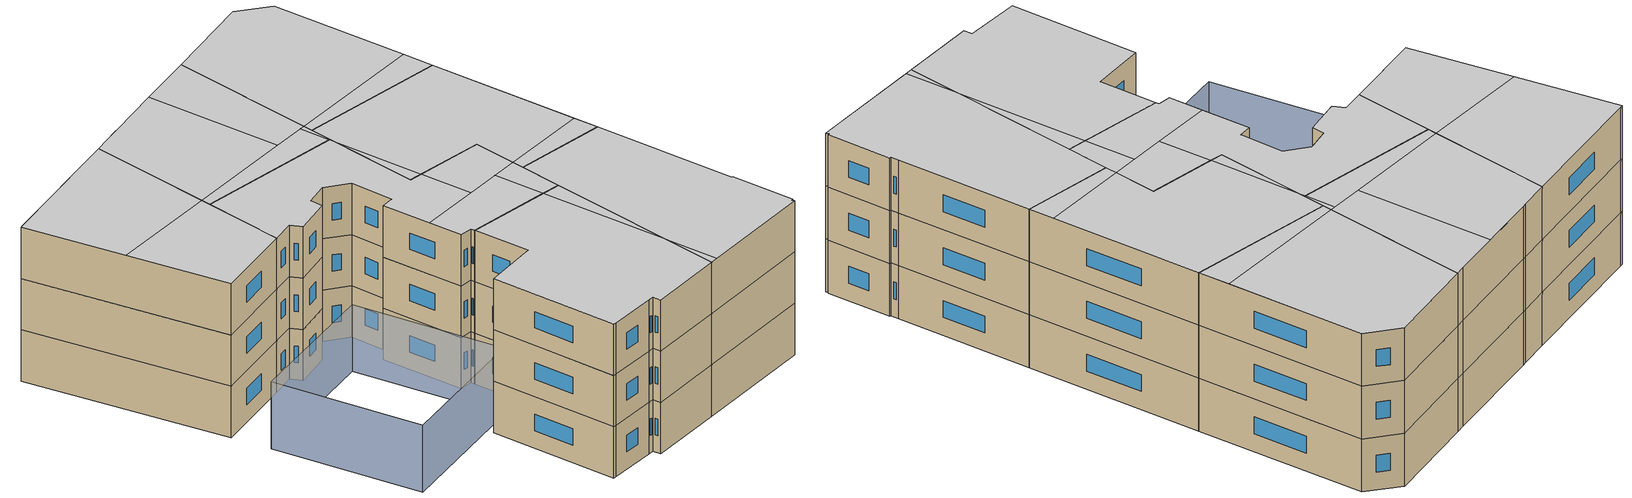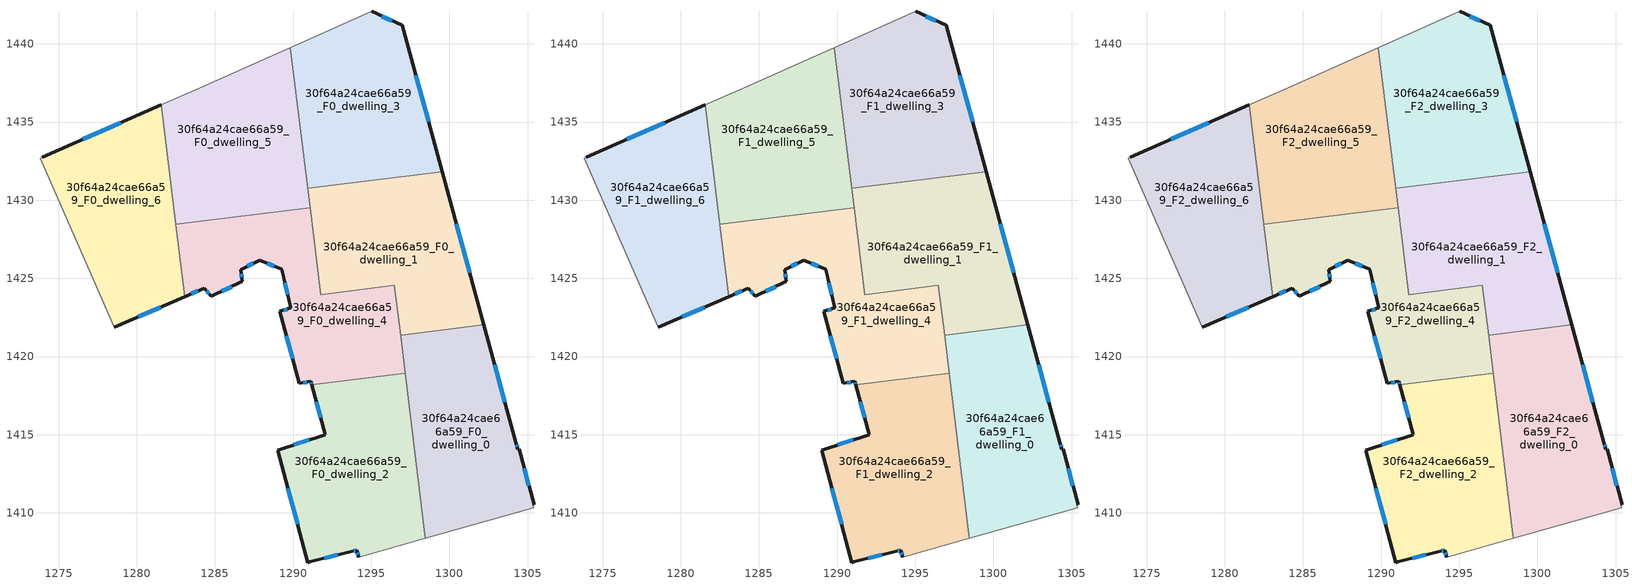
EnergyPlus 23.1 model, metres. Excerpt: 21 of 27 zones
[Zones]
30f64a24cae66a59_F0_dwelling_0
 floor ground (EU_floor_Construction): 1302.2,1422.03 1304.24,1414.53 1304.36,1414.07 1304.46,1414.08 1305.41,1410.51 1305.31,1410.47 1305.4,1410.33 1298.46,1408.36 1296.87,1421.37 z0
 wall outside (EU_wall_Construction): 1305.41,1410.51 1304.46,1414.08 1304.36,1414.07 1304.24,1414.53 1302.2,1422.03 z0:3
 wall adiabatic (EU_wall_Construction): 1298.46,1408.36 1305.4,1410.33 1305.31,1410.47 1305.41,1410.51 z0:3
 wall to 30f64a24cae66a59_F0_dwelling_1 (EU_wall_Construction): 1302.2,1422.03 1296.87,1421.37 z0:3
 wall to 30f64a24cae66a59_F0_dwelling_2 (EU_wall_Construction): 1297.17,1418.92 1298.46,1408.36 z0:3
 wall to 30f64a24cae66a59_F0_dwelling_4 (EU_wall_Construction): 1296.87,1421.37 1297.17,1418.92 z0:3
 window (EU_Window_Construction): 1305.08,1411.72 1304.78,1412.86 / 1303.55,1417.08 1302.9,1419.47 / 1304.32,1414.22 1304.29,1414.37 z1.02:1.98
30f64a24cae66a59_F0_dwelling_1
 floor ground (EU_floor_Construction): 1299.53,1431.81 1302.2,1422.03 1296.87,1421.37 1296.48,1424.54 1291.76,1423.97 1290.93,1430.76 z0
 wall outside (EU_wall_Construction): 1302.2,1422.03 1299.53,1431.81 z0:3
 wall to 30f64a24cae66a59_F0_dwelling_4 (EU_wall_Construction): 1291.08,1429.51 1291.76,1423.97 1296.48,1424.54 1296.87,1421.37 z0:3
 wall to 30f64a24cae66a59_F0_dwelling_3 (EU_wall_Construction): 1299.53,1431.81 1290.93,1430.76 z0:3
 wall to 30f64a24cae66a59_F0_dwelling_5 (EU_wall_Construction): 1290.93,1430.76 1291.08,1429.51 z0:3
 window (EU_Window_Construction): 1301.29,1425.36 1300.44,1428.48 z1.02:1.98
30f64a24cae66a59_F0_dwelling_2
 floor ground (EU_floor_Construction): 1297.17,1418.92 1298.46,1408.36 1294.2,1407.16 1294.07,1407.62 1293.77,1407.54 1291.06,1406.86 1290.93,1406.83 1289.02,1414 1292.05,1415.01 1291.19,1418.19 z0
 wall outside (EU_wall_Construction): 1291.19,1418.19 1292.05,1415.01 1289.02,1414 1290.93,1406.83 1291.06,1406.86 1293.77,1407.54 1294.07,1407.62 1294.2,1407.16 z0:3
 wall to 30f64a24cae66a59_F0_dwelling_4 (EU_wall_Construction): 1297.17,1418.92 1291.19,1418.19 z0:3
 wall adiabatic (EU_wall_Construction): 1294.2,1407.16 1298.46,1408.36 z0:3
 window (EU_Window_Construction): 1294.11,1407.46 1294.16,1407.31 / 1293.87,1407.57 1293.97,1407.59 / 1291.98,1407.09 1292.85,1407.31 / 1289.67,1411.56 1290.28,1409.27 / 1291.02,1414.67 1290.05,1414.35 / 1291.48,1417.11 1291.76,1416.09 z1.02:1.98
30f64a24cae66a59_F0_dwelling_3
 floor ground (EU_floor_Construction): 1296.97,1441.19 1299.53,1431.81 1290.93,1430.76 1289.83,1439.75 1295.02,1442.07 z0
 wall outside (EU_wall_Construction): 1299.53,1431.81 1296.97,1441.19 1295.02,1442.07 z0:3
 wall adiabatic (EU_wall_Construction): 1295.02,1442.07 1289.83,1439.75 z0:3
 wall to 30f64a24cae66a59_F0_dwelling_5 (EU_wall_Construction): 1289.83,1439.75 1290.93,1430.76 z0:3
 window (EU_Window_Construction): 1296.31,1441.49 1295.68,1441.77 / 1298.66,1435 1297.84,1438 z1.02:1.98
30f64a24cae66a59_F0_dwelling_4
 floor ground (EU_floor_Construction): 1296.48,1424.54 1297.17,1418.92 1291.19,1418.19 1291.12,1418.41 1290.4,1418.28 1289.15,1422.9 1289.85,1423.11 1289.27,1425.57 1287.86,1426.17 1286.65,1425.55 1286.75,1424.8 1284.76,1423.84 1284.31,1424.38 1283.06,1423.84 1282.49,1428.46 1291.08,1429.51 1291.76,1423.97 z0
 wall outside (EU_wall_Construction): 1283.06,1423.84 1284.31,1424.38 1284.76,1423.84 1286.75,1424.8 1286.65,1425.55 1287.86,1426.17 1289.27,1425.57 1289.85,1423.11 1289.15,1422.9 1290.4,1418.28 1291.12,1418.41 1291.19,1418.19 z0:3
 wall to 30f64a24cae66a59_F0_dwelling_5 (EU_wall_Construction): 1291.08,1429.51 1282.49,1428.46 z0:3
 wall to 30f64a24cae66a59_F0_dwelling_6 (EU_wall_Construction): 1282.49,1428.46 1283.06,1423.84 z0:3
 window (EU_Window_Construction): 1284.46,1424.2 1284.61,1424.03 / 1283.48,1424.02 1283.89,1424.2 / 1291.15,1418.34 1291.17,1418.26 / 1290.64,1418.32 1290.88,1418.37 / 1289.57,1421.33 1289.97,1419.85 / 1289.61,1423.04 1289.39,1422.97 / 1289.47,1424.73 1289.65,1423.95 / 1288.34,1425.96 1288.79,1425.77 / 1287.06,1425.76 1287.45,1425.96 / 1286.72,1425.06 1286.69,1425.3 / 1285.44,1424.17 1286.08,1424.48 z1.02:1.98
30f64a24cae66a59_F0_dwelling_5
 floor ground (EU_floor_Construction): 1289.83,1439.75 1291.08,1429.51 1282.49,1428.46 1281.56,1436.1 1283.25,1436.85 1283.4,1436.92 1289.32,1439.53 z0
 wall adiabatic (EU_wall_Construction): 1289.83,1439.75 1289.32,1439.53 1283.4,1436.92 1283.25,1436.85 1281.56,1436.1 z0:3
 wall to 30f64a24cae66a59_F0_dwelling_6 (EU_wall_Construction): 1281.56,1436.1 1282.49,1428.46 z0:3
30f64a24cae66a59_F0_dwelling_6
 floor ground (EU_floor_Construction): 1281.56,1436.1 1283.06,1423.84 1278.55,1421.87 1273.81,1432.68 1273.94,1432.74 z0
 wall outside (EU_wall_Construction): 1281.56,1436.1 1273.94,1432.74 / 1278.55,1421.87 1283.06,1423.84 z0:3
 wall adiabatic (EU_wall_Construction): 1273.94,1432.74 1273.81,1432.68 1278.55,1421.87 z0:3
 window (EU_Window_Construction): 1278.97,1434.96 1276.53,1433.89 / 1280.08,1422.54 1281.52,1423.17 z1.02:1.98
30f64a24cae66a59_F1_dwelling_0
 floor to 30f64a24cae66a59_F0_dwelling_0 (EU_floor_Construction): 1302.2,1422.03 1304.24,1414.53 1304.36,1414.07 1304.46,1414.08 1305.41,1410.51 1305.31,1410.47 1305.4,1410.33 1298.46,1408.36 1296.87,1421.37 z3
 wall outside (EU_wall_Construction): 1305.41,1410.51 1304.46,1414.08 1304.36,1414.07 1304.24,1414.53 1302.2,1422.03 z3:6
 wall adiabatic (EU_wall_Construction): 1298.46,1408.36 1305.4,1410.33 1305.31,1410.47 1305.41,1410.51 z3:6
 wall to 30f64a24cae66a59_F1_dwelling_1 (EU_wall_Construction): 1302.2,1422.03 1296.87,1421.37 z3:6
 wall to 30f64a24cae66a59_F1_dwelling_2 (EU_wall_Construction): 1297.17,1418.92 1298.46,1408.36 z3:6
 wall to 30f64a24cae66a59_F1_dwelling_4 (EU_wall_Construction): 1296.87,1421.37 1297.17,1418.92 z3:6
 window (EU_Window_Construction): 1305.08,1411.72 1304.78,1412.86 / 1303.55,1417.08 1302.9,1419.47 / 1304.32,1414.22 1304.29,1414.37 z4.02:4.98
30f64a24cae66a59_F1_dwelling_1
 floor to 30f64a24cae66a59_F0_dwelling_1 (EU_floor_Construction): 1299.53,1431.81 1302.2,1422.03 1296.87,1421.37 1296.48,1424.54 1291.76,1423.97 1290.93,1430.76 z3
 wall outside (EU_wall_Construction): 1302.2,1422.03 1299.53,1431.81 z3:6
 wall to 30f64a24cae66a59_F1_dwelling_4 (EU_wall_Construction): 1291.08,1429.51 1291.76,1423.97 1296.48,1424.54 1296.87,1421.37 z3:6
 wall to 30f64a24cae66a59_F1_dwelling_3 (EU_wall_Construction): 1299.53,1431.81 1290.93,1430.76 z3:6
 wall to 30f64a24cae66a59_F1_dwelling_5 (EU_wall_Construction): 1290.93,1430.76 1291.08,1429.51 z3:6
 window (EU_Window_Construction): 1301.29,1425.36 1300.44,1428.48 z4.02:4.98
30f64a24cae66a59_F1_dwelling_2
 floor to 30f64a24cae66a59_F0_dwelling_2 (EU_floor_Construction): 1297.17,1418.92 1298.46,1408.36 1294.2,1407.16 1294.07,1407.62 1293.77,1407.54 1291.06,1406.86 1290.93,1406.83 1289.02,1414 1292.05,1415.01 1291.19,1418.19 z3
 wall outside (EU_wall_Construction): 1291.19,1418.19 1292.05,1415.01 1289.02,1414 1290.93,1406.83 1291.06,1406.86 1293.77,1407.54 1294.07,1407.62 1294.2,1407.16 z3:6
 wall to 30f64a24cae66a59_F1_dwelling_4 (EU_wall_Construction): 1297.17,1418.92 1291.19,1418.19 z3:6
 wall adiabatic (EU_wall_Construction): 1294.2,1407.16 1298.46,1408.36 z3:6
 window (EU_Window_Construction): 1294.11,1407.46 1294.16,1407.31 / 1293.87,1407.57 1293.97,1407.59 / 1291.98,1407.09 1292.85,1407.31 / 1289.67,1411.56 1290.28,1409.27 / 1291.02,1414.67 1290.05,1414.35 / 1291.48,1417.11 1291.76,1416.09 z4.02:4.98
30f64a24cae66a59_F1_dwelling_3
 floor to 30f64a24cae66a59_F0_dwelling_3 (EU_floor_Construction): 1296.97,1441.19 1299.53,1431.81 1290.93,1430.76 1289.83,1439.75 1295.02,1442.07 z3
 wall outside (EU_wall_Construction): 1299.53,1431.81 1296.97,1441.19 1295.02,1442.07 z3:6
 wall adiabatic (EU_wall_Construction): 1295.02,1442.07 1289.83,1439.75 z3:6
 wall to 30f64a24cae66a59_F1_dwelling_5 (EU_wall_Construction): 1289.83,1439.75 1290.93,1430.76 z3:6
 window (EU_Window_Construction): 1296.31,1441.49 1295.68,1441.77 / 1298.66,1435 1297.84,1438 z4.02:4.98
30f64a24cae66a59_F1_dwelling_4
 floor to 30f64a24cae66a59_F0_dwelling_4 (EU_floor_Construction): 1296.48,1424.54 1297.17,1418.92 1291.19,1418.19 1291.12,1418.41 1290.4,1418.28 1289.15,1422.9 1289.85,1423.11 1289.27,1425.57 1287.86,1426.17 1286.65,1425.55 1286.75,1424.8 1284.76,1423.84 1284.31,1424.38 1283.06,1423.84 1282.49,1428.46 1291.08,1429.51 1291.76,1423.97 z3
 wall outside (EU_wall_Construction): 1283.06,1423.84 1284.31,1424.38 1284.76,1423.84 1286.75,1424.8 1286.65,1425.55 1287.86,1426.17 1289.27,1425.57 1289.85,1423.11 1289.15,1422.9 1290.4,1418.28 1291.12,1418.41 1291.19,1418.19 z3:6
 wall to 30f64a24cae66a59_F1_dwelling_5 (EU_wall_Construction): 1291.08,1429.51 1282.49,1428.46 z3:6
 wall to 30f64a24cae66a59_F1_dwelling_6 (EU_wall_Construction): 1282.49,1428.46 1283.06,1423.84 z3:6
 window (EU_Window_Construction): 1284.46,1424.2 1284.61,1424.03 / 1283.48,1424.02 1283.89,1424.2 / 1291.15,1418.34 1291.17,1418.26 / 1290.64,1418.32 1290.88,1418.37 / 1289.57,1421.33 1289.97,1419.85 / 1289.61,1423.04 1289.39,1422.97 / 1289.47,1424.73 1289.65,1423.95 / 1288.34,1425.96 1288.79,1425.77 / 1287.06,1425.76 1287.45,1425.96 / 1286.72,1425.06 1286.69,1425.3 / 1285.44,1424.17 1286.08,1424.48 z4.02:4.98
30f64a24cae66a59_F1_dwelling_5
 floor to 30f64a24cae66a59_F0_dwelling_5 (EU_floor_Construction): 1289.83,1439.75 1291.08,1429.51 1282.49,1428.46 1281.56,1436.1 1283.25,1436.85 1283.4,1436.92 1289.32,1439.53 z3
 wall adiabatic (EU_wall_Construction): 1289.83,1439.75 1289.32,1439.53 1283.4,1436.92 1283.25,1436.85 1281.56,1436.1 z3:6
 wall to 30f64a24cae66a59_F1_dwelling_6 (EU_wall_Construction): 1281.56,1436.1 1282.49,1428.46 z3:6
30f64a24cae66a59_F1_dwelling_6
 floor to 30f64a24cae66a59_F0_dwelling_6 (EU_floor_Construction): 1281.56,1436.1 1283.06,1423.84 1278.55,1421.87 1273.81,1432.68 1273.94,1432.74 z3
 wall outside (EU_wall_Construction): 1281.56,1436.1 1273.94,1432.74 / 1278.55,1421.87 1283.06,1423.84 z3:6
 wall adiabatic (EU_wall_Construction): 1273.94,1432.74 1273.81,1432.68 1278.55,1421.87 z3:6
 window (EU_Window_Construction): 1278.97,1434.96 1276.53,1433.89 / 1280.08,1422.54 1281.52,1423.17 z4.02:4.98
30f64a24cae66a59_F2_dwelling_0
 floor to 30f64a24cae66a59_F1_dwelling_0 (EU_floor_Construction): 1302.2,1422.03 1304.24,1414.53 1304.36,1414.07 1304.46,1414.08 1305.41,1410.51 1305.31,1410.47 1305.4,1410.33 1298.46,1408.36 1296.87,1421.37 z6
 wall outside (EU_wall_Construction): 1305.41,1410.51 1304.46,1414.08 1304.36,1414.07 1304.24,1414.53 1302.2,1422.03 z6:9
 wall adiabatic (EU_wall_Construction): 1298.46,1408.36 1305.4,1410.33 1305.31,1410.47 1305.41,1410.51 z6:9
 wall to 30f64a24cae66a59_F2_dwelling_1 (EU_wall_Construction): 1302.2,1422.03 1296.87,1421.37 z6:9
 wall to 30f64a24cae66a59_F2_dwelling_2 (EU_wall_Construction): 1297.17,1418.92 1298.46,1408.36 z6:9
 wall to 30f64a24cae66a59_F2_dwelling_4 (EU_wall_Construction): 1296.87,1421.37 1297.17,1418.92 z6:9
 window (EU_Window_Construction): 1305.08,1411.72 1304.78,1412.86 / 1303.55,1417.08 1302.9,1419.47 / 1304.32,1414.22 1304.29,1414.37 z7.02:7.98
 ceiling to 30f64a24cae66a59_F3_dwelling_4 (EU_floor_Construction): 1305.4,1410.33 1305.31,1410.47 1305.41,1410.51 1304.46,1414.08 1304.36,1414.07 1304.24,1414.53 1302.2,1422.03 1296.87,1421.37 1298.08,1411.42 1298.88,1408.49 z9
 ceiling to 30f64a24cae66a59_F3_dwelling_5 (EU_floor_Construction): 1298.88,1408.49 1298.08,1411.42 1298.46,1408.36 z9
30f64a24cae66a59_F2_dwelling_1
 floor to 30f64a24cae66a59_F1_dwelling_1 (EU_floor_Construction): 1299.53,1431.81 1302.2,1422.03 1296.87,1421.37 1296.48,1424.54 1291.76,1423.97 1290.93,1430.76 z6
 wall outside (EU_wall_Construction): 1302.2,1422.03 1299.53,1431.81 z6:9
 wall to 30f64a24cae66a59_F2_dwelling_4 (EU_wall_Construction): 1291.08,1429.51 1291.76,1423.97 1296.48,1424.54 1296.87,1421.37 z6:9
 wall to 30f64a24cae66a59_F2_dwelling_3 (EU_wall_Construction): 1299.53,1431.81 1290.93,1430.76 z6:9
 wall to 30f64a24cae66a59_F2_dwelling_5 (EU_wall_Construction): 1290.93,1430.76 1291.08,1429.51 z6:9
 window (EU_Window_Construction): 1301.29,1425.36 1300.44,1428.48 z7.02:7.98
 ceiling to 30f64a24cae66a59_F3_dwelling_2 (EU_floor_Construction): 1301.81,1423.43 1299.53,1431.81 1290.93,1430.76 1291.12,1429.16 1292.51,1424.06 1296.48,1424.54 1296.78,1422.06 z9
 ceiling to 30f64a24cae66a59_F3_dwelling_4 (EU_floor_Construction): 1302.2,1422.03 1301.81,1423.43 1296.78,1422.06 1296.87,1421.37 z9
 ceiling to 30f64a24cae66a59_F3_dwelling_3 (EU_floor_Construction): 1292.51,1424.06 1291.12,1429.16 1291.76,1423.97 z9
30f64a24cae66a59_F2_dwelling_2
 floor to 30f64a24cae66a59_F1_dwelling_2 (EU_floor_Construction): 1297.17,1418.92 1298.46,1408.36 1294.2,1407.16 1294.07,1407.62 1293.77,1407.54 1291.06,1406.86 1290.93,1406.83 1289.02,1414 1292.05,1415.01 1291.19,1418.19 z6
 wall outside (EU_wall_Construction): 1291.19,1418.19 1292.05,1415.01 1289.02,1414 1290.93,1406.83 1291.06,1406.86 1293.77,1407.54 1294.07,1407.62 1294.2,1407.16 z6:9
 wall to 30f64a24cae66a59_F2_dwelling_4 (EU_wall_Construction): 1297.17,1418.92 1291.19,1418.19 z6:9
 wall adiabatic (EU_wall_Construction): 1294.2,1407.16 1298.46,1408.36 z6:9
 window (EU_Window_Construction): 1294.11,1407.46 1294.16,1407.31 / 1293.87,1407.57 1293.97,1407.59 / 1291.98,1407.09 1292.85,1407.31 / 1289.67,1411.56 1290.28,1409.27 / 1291.02,1414.67 1290.05,1414.35 / 1291.48,1417.11 1291.76,1416.09 z7.02:7.98
 ceiling to 30f64a24cae66a59_F3_dwelling_5 (EU_floor_Construction): 1298.46,1408.36 1298.08,1411.42 1296.07,1418.78 1291.19,1418.19 1292.05,1415.01 1289.02,1414 1290.93,1406.83 1291.06,1406.86 1294.07,1407.62 1294.2,1407.16 z9
 ceiling to 30f64a24cae66a59_F3_dwelling_4 (EU_floor_Construction): 1298.08,1411.42 1297.17,1418.92 1296.07,1418.78 z9
30f64a24cae66a59_F2_dwelling_3
 floor to 30f64a24cae66a59_F1_dwelling_3 (EU_floor_Construction): 1296.97,1441.19 1299.53,1431.81 1290.93,1430.76 1289.83,1439.75 1295.02,1442.07 z6
 wall outside (EU_wall_Construction): 1299.53,1431.81 1296.97,1441.19 1295.02,1442.07 z6:9
 wall adiabatic (EU_wall_Construction): 1295.02,1442.07 1289.83,1439.75 z6:9
 wall to 30f64a24cae66a59_F2_dwelling_5 (EU_wall_Construction): 1289.83,1439.75 1290.93,1430.76 z6:9
 window (EU_Window_Construction): 1296.31,1441.49 1295.68,1441.77 / 1298.66,1435 1297.84,1438 z7.02:7.98
 ceiling to 30f64a24cae66a59_F3_dwelling_0 (EU_floor_Construction): 1299.06,1433.55 1296.97,1441.19 1295.02,1442.07 1289.83,1439.75 1290.86,1431.31 z9
 ceiling to 30f64a24cae66a59_F3_dwelling_2 (EU_floor_Construction): 1299.53,1431.81 1299.06,1433.55 1290.86,1431.31 1290.93,1430.76 z9
30f64a24cae66a59_F2_dwelling_4
 floor to 30f64a24cae66a59_F1_dwelling_4 (EU_floor_Construction): 1296.48,1424.54 1297.17,1418.92 1291.19,1418.19 1291.12,1418.41 1290.4,1418.28 1289.15,1422.9 1289.85,1423.11 1289.27,1425.57 1287.86,1426.17 1286.65,1425.55 1286.75,1424.8 1284.76,1423.84 1284.31,1424.38 1283.06,1423.84 1282.49,1428.46 1291.08,1429.51 1291.76,1423.97 z6
 wall outside (EU_wall_Construction): 1283.06,1423.84 1284.31,1424.38 1284.76,1423.84 1286.75,1424.8 1286.65,1425.55 1287.86,1426.17 1289.27,1425.57 1289.85,1423.11 1289.15,1422.9 1290.4,1418.28 1291.12,1418.41 1291.19,1418.19 z6:9
 wall to 30f64a24cae66a59_F2_dwelling_5 (EU_wall_Construction): 1291.08,1429.51 1282.49,1428.46 z6:9
 wall to 30f64a24cae66a59_F2_dwelling_6 (EU_wall_Construction): 1282.49,1428.46 1283.06,1423.84 z6:9
 window (EU_Window_Construction): 1284.46,1424.2 1284.61,1424.03 / 1283.48,1424.02 1283.89,1424.2 / 1291.15,1418.34 1291.17,1418.26 / 1290.64,1418.32 1290.88,1418.37 / 1289.57,1421.33 1289.97,1419.85 / 1289.61,1423.04 1289.39,1422.97 / 1289.47,1424.73 1289.65,1423.95 / 1288.34,1425.96 1288.79,1425.77 / 1287.06,1425.76 1287.45,1425.96 / 1286.72,1425.06 1286.69,1425.3 / 1285.44,1424.17 1286.08,1424.48 z7.02:7.98
 ceiling to 30f64a24cae66a59_F3_dwelling_3 (EU_floor_Construction): 1293.32,1421.11 1292.51,1424.06 1291.76,1423.97 1291.12,1429.16 1291.03,1429.5 1282.49,1428.46 1283.06,1423.84 1284.31,1424.38 1284.76,1423.84 1286.75,1424.8 1286.65,1425.55 1287.86,1426.17 1289.27,1425.57 1289.85,1423.11 1289.15,1422.9 1289.88,1420.18 z9
 ceiling to 30f64a24cae66a59_F3_dwelling_2 (EU_floor_Construction): 1296.78,1422.06 1296.48,1424.54 1292.51,1424.06 1293.32,1421.11 z9
 ceiling to 30f64a24cae66a59_F3_dwelling_5 (EU_floor_Construction): 1296.07,1418.78 1295.29,1421.65 1289.88,1420.18 1290.4,1418.28 1291.12,1418.41 1291.19,1418.19 z9
 ceiling to 30f64a24cae66a59_F3_dwelling_4 (EU_floor_Construction): 1297.17,1418.92 1296.78,1422.06 1295.29,1421.65 1296.07,1418.78 z9
30f64a24cae66a59_F2_dwelling_5
 floor to 30f64a24cae66a59_F1_dwelling_5 (EU_floor_Construction): 1289.83,1439.75 1291.08,1429.51 1282.49,1428.46 1281.56,1436.1 1283.25,1436.85 1283.4,1436.92 1289.32,1439.53 z6
 wall adiabatic (EU_wall_Construction): 1289.83,1439.75 1289.32,1439.53 1283.4,1436.92 1283.25,1436.85 1281.56,1436.1 z6:9
 wall to 30f64a24cae66a59_F2_dwelling_6 (EU_wall_Construction): 1281.56,1436.1 1282.49,1428.46 z6:9
 ceiling to 30f64a24cae66a59_F3_dwelling_1 (EU_floor_Construction): 1288.69,1430.72 1286.61,1438.33 1283.4,1436.92 1283.25,1436.85 1281.56,1436.1 1282.43,1429.01 z9
 ceiling to 30f64a24cae66a59_F3_dwelling_0 (EU_floor_Construction): 1290.86,1431.31 1289.83,1439.75 1289.32,1439.53 1286.61,1438.33 1288.69,1430.72 z9
 ceiling to 30f64a24cae66a59_F3_dwelling_2 (EU_floor_Construction): 1291.08,1429.51 1290.86,1431.31 1290.56,1431.23 1291.03,1429.5 z9
 ceiling to 30f64a24cae66a59_F3_dwelling_3 (EU_floor_Construction): 1291.03,1429.5 1290.56,1431.23 1282.43,1429.01 1282.49,1428.46 z9
30f64a24cae66a59_F2_dwelling_6
 floor to 30f64a24cae66a59_F1_dwelling_6 (EU_floor_Construction): 1281.56,1436.1 1283.06,1423.84 1278.55,1421.87 1273.81,1432.68 1273.94,1432.74 z6
 wall outside (EU_wall_Construction): 1281.56,1436.1 1273.94,1432.74 / 1278.55,1421.87 1283.06,1423.84 z6:9
 wall adiabatic (EU_wall_Construction): 1273.94,1432.74 1273.81,1432.68 1278.55,1421.87 z6:9
 window (EU_Window_Construction): 1278.97,1434.96 1276.53,1433.89 / 1280.08,1422.54 1281.52,1423.17 z7.02:7.98
 ceiling to 30f64a24cae66a59_F3_dwelling_1 (EU_floor_Construction): 1282.43,1429.01 1281.56,1436.1 1273.94,1432.74 1273.81,1432.68 1276.17,1427.3 z9
 ceiling to 30f64a24cae66a59_F3_dwelling_3 (EU_floor_Construction): 1283.06,1423.84 1282.43,1429.01 1276.17,1427.3 1278.55,1421.87 z9
shading: 1279.42,1419.8 1287.24,1422.98 / 1287.24,1422.98 1290.49,1415 / 1290.49,1415 1282.68,1411.81 / 1282.68,1411.81 1279.42,1419.8 z0:3.9
[Building]
EU S2 Campaign: North Axis=0; Terrain=City; Solar Distribution=FullExterior
[Site:Location]
Vienna: Latitude=48; Longitude=16.5; Time Zone=1; Elevation=183
[SizingPeriod:WeatherFileDays]
AnnualSizingPeriod: Begin Month=1; Begin Day of Month=1; End Month=12; End Day of Month=31; Day of Week for Start Day=Monday; Use Weather File Daylight Saving Period=No; Use Weather File Rain and Snow Indicators=No
[MATERIAL]
EU_InternalMass_Material: Roughness=MediumRough; Thickness=0.1; Conductivity=1; Density=1800; Specific Heat=900; Thermal Absorptance=0.9; Solar Absorptance=0.7; Visible Absorptance=0.7
[MATERIAL:NOMASS] Roughness=MediumRough; Thermal Absorptance=0.9; Solar Absorptance=0.7; Visible Absorptance=0.7
Name | Thermal Resistance
EU_wall_NoMass | 0.942466
EU_floor_NoMass | 0.66527
[WINDOWMATERIAL:SIMPLEGLAZINGSYSTEM]
EU_Window_SimpleGlazing: UFactor=2.03367; Solar Heat Gain Coefficient=0.65; Visible Transmittance=0.65
[CONSTRUCTION]
EU_wall_Construction: EU_wall_NoMass
EU_floor_Construction: EU_floor_NoMass
EU_Window_Construction: EU_Window_SimpleGlazing
EU_InternalMass_Construction: EU_InternalMass_Material
[ZONE] Type=1; Multiplier=1; Ceiling Height=autocalculate; Floor Area=autocalculate; Part of Total Floor Area=Yes
Name | Volume
30f64a24cae66a59_F0_dwelling_0; 30f64a24cae66a59_F1_dwelling_0; 30f64a24cae66a59_F2_dwelling_0 | 237.439
30f64a24cae66a59_F0_dwelling_1; 30f64a24cae66a59_F1_dwelling_1; 30f64a24cae66a59_F2_dwelling_1 | 237.453
30f64a24cae66a59_F0_dwelling_2; 30f64a24cae66a59_F1_dwelling_2; 30f64a24cae66a59_F2_dwelling_2 | 244.83
30f64a24cae66a59_F0_dwelling_3; 30f64a24cae66a59_F1_dwelling_3; 30f64a24cae66a59_F2_dwelling_3 | 237.432
30f64a24cae66a59_F0_dwelling_4; 30f64a24cae66a59_F1_dwelling_4; 30f64a24cae66a59_F2_dwelling_4 | 233.745
30f64a24cae66a59_F0_dwelling_5; 30f64a24cae66a59_F1_dwelling_5; 30f64a24cae66a59_F2_dwelling_5 | 233.752
30f64a24cae66a59_F0_dwelling_6; 30f64a24cae66a59_F1_dwelling_6; 30f64a24cae66a59_F2_dwelling_6 | 237.437
[INTERNALMASS] Construction=EU_InternalMass_Construction
Name | Zone or ZoneList | Surface Area
30f64a24cae66a59_F0_dwelling_0_EU_InternalMass | 30f64a24cae66a59_F0_dwelling_0 | 79.1468
30f64a24cae66a59_F0_dwelling_1_EU_InternalMass | 30f64a24cae66a59_F0_dwelling_1 | 79.1507
30f64a24cae66a59_F0_dwelling_2_EU_InternalMass | 30f64a24cae66a59_F0_dwelling_2 | 81.6085
30f64a24cae66a59_F0_dwelling_3_EU_InternalMass | 30f64a24cae66a59_F0_dwelling_3 | 79.1431
30f64a24cae66a59_F0_dwelling_4_EU_InternalMass | 30f64a24cae66a59_F0_dwelling_4 | 77.9148
30f64a24cae66a59_F0_dwelling_5_EU_InternalMass | 30f64a24cae66a59_F0_dwelling_5 | 77.9156
30f64a24cae66a59_F0_dwelling_6_EU_InternalMass | 30f64a24cae66a59_F0_dwelling_6 | 79.1458
30f64a24cae66a59_F1_dwelling_0_EU_InternalMass | 30f64a24cae66a59_F1_dwelling_0 | 79.1468
30f64a24cae66a59_F1_dwelling_1_EU_InternalMass | 30f64a24cae66a59_F1_dwelling_1 | 79.1507
30f64a24cae66a59_F1_dwelling_2_EU_InternalMass | 30f64a24cae66a59_F1_dwelling_2 | 81.6085
30f64a24cae66a59_F1_dwelling_3_EU_InternalMass | 30f64a24cae66a59_F1_dwelling_3 | 79.1431
30f64a24cae66a59_F1_dwelling_4_EU_InternalMass | 30f64a24cae66a59_F1_dwelling_4 | 77.9148
30f64a24cae66a59_F1_dwelling_5_EU_InternalMass | 30f64a24cae66a59_F1_dwelling_5 | 77.9156
30f64a24cae66a59_F1_dwelling_6_EU_InternalMass | 30f64a24cae66a59_F1_dwelling_6 | 79.1458
30f64a24cae66a59_F2_dwelling_0_EU_InternalMass | 30f64a24cae66a59_F2_dwelling_0 | 79.1468
30f64a24cae66a59_F2_dwelling_1_EU_InternalMass | 30f64a24cae66a59_F2_dwelling_1 | 79.1507
30f64a24cae66a59_F2_dwelling_2_EU_InternalMass | 30f64a24cae66a59_F2_dwelling_2 | 81.6085
30f64a24cae66a59_F2_dwelling_3_EU_InternalMass | 30f64a24cae66a59_F2_dwelling_3 | 79.1431
30f64a24cae66a59_F2_dwelling_4_EU_InternalMass | 30f64a24cae66a59_F2_dwelling_4 | 77.9148
30f64a24cae66a59_F2_dwelling_5_EU_InternalMass | 30f64a24cae66a59_F2_dwelling_5 | 77.9156
30f64a24cae66a59_F2_dwelling_6_EU_InternalMass | 30f64a24cae66a59_F2_dwelling_6 | 79.1458
[OTHEREQUIPMENT] Fuel Type=Electricity; Design Level Calculation Method=Watts/Area; Power per Zone Floor Area=1; Fraction Latent=0; Fraction Radiant=0; Fraction Lost=0; Carbon Dioxide Generation Rate=0; EndUse Subcategory=EU_Step8_InternalGains
Name | Zone or ZoneList or Space or SpaceList | Schedule
EU_Step8_InternalGain_30f64a24cae66a59_F0_dwelling_0_f000 | 30f64a24cae66a59_F0_dwelling_0 | EU_Step8_GainSchedule_30f64a24cae66a59_F0_dwelling_0_f000
EU_Step8_InternalGain_30f64a24cae66a59_F0_dwelling_1_f000 | 30f64a24cae66a59_F0_dwelling_1 | EU_Step8_GainSchedule_30f64a24cae66a59_F0_dwelling_1_f000
EU_Step8_InternalGain_30f64a24cae66a59_F0_dwelling_2_f000 | 30f64a24cae66a59_F0_dwelling_2 | EU_Step8_GainSchedule_30f64a24cae66a59_F0_dwelling_2_f000
EU_Step8_InternalGain_30f64a24cae66a59_F0_dwelling_3_f000 | 30f64a24cae66a59_F0_dwelling_3 | EU_Step8_GainSchedule_30f64a24cae66a59_F0_dwelling_3_f000
EU_Step8_InternalGain_30f64a24cae66a59_F0_dwelling_4_f000 | 30f64a24cae66a59_F0_dwelling_4 | EU_Step8_GainSchedule_30f64a24cae66a59_F0_dwelling_4_f000
EU_Step8_InternalGain_30f64a24cae66a59_F0_dwelling_5_f000 | 30f64a24cae66a59_F0_dwelling_5 | EU_Step8_GainSchedule_30f64a24cae66a59_F0_dwelling_5_f000
EU_Step8_InternalGain_30f64a24cae66a59_F0_dwelling_6_f000 | 30f64a24cae66a59_F0_dwelling_6 | EU_Step8_GainSchedule_30f64a24cae66a59_F0_dwelling_6_f000
EU_Step8_InternalGain_30f64a24cae66a59_F1_dwelling_0_f000 | 30f64a24cae66a59_F1_dwelling_0 | EU_Step8_GainSchedule_30f64a24cae66a59_F1_dwelling_0_f000
EU_Step8_InternalGain_30f64a24cae66a59_F1_dwelling_1_f000 | 30f64a24cae66a59_F1_dwelling_1 | EU_Step8_GainSchedule_30f64a24cae66a59_F1_dwelling_1_f000
EU_Step8_InternalGain_30f64a24cae66a59_F1_dwelling_2_f000 | 30f64a24cae66a59_F1_dwelling_2 | EU_Step8_GainSchedule_30f64a24cae66a59_F1_dwelling_2_f000
EU_Step8_InternalGain_30f64a24cae66a59_F1_dwelling_3_f000 | 30f64a24cae66a59_F1_dwelling_3 | EU_Step8_GainSchedule_30f64a24cae66a59_F1_dwelling_3_f000
EU_Step8_InternalGain_30f64a24cae66a59_F1_dwelling_4_f000 | 30f64a24cae66a59_F1_dwelling_4 | EU_Step8_GainSchedule_30f64a24cae66a59_F1_dwelling_4_f000
EU_Step8_InternalGain_30f64a24cae66a59_F1_dwelling_5_f000 | 30f64a24cae66a59_F1_dwelling_5 | EU_Step8_GainSchedule_30f64a24cae66a59_F1_dwelling_5_f000
EU_Step8_InternalGain_30f64a24cae66a59_F1_dwelling_6_f000 | 30f64a24cae66a59_F1_dwelling_6 | EU_Step8_GainSchedule_30f64a24cae66a59_F1_dwelling_6_f000
EU_Step8_InternalGain_30f64a24cae66a59_F2_dwelling_0_f000 | 30f64a24cae66a59_F2_dwelling_0 | EU_Step8_GainSchedule_30f64a24cae66a59_F2_dwelling_0_f000
EU_Step8_InternalGain_30f64a24cae66a59_F2_dwelling_1_f000 | 30f64a24cae66a59_F2_dwelling_1 | EU_Step8_GainSchedule_30f64a24cae66a59_F2_dwelling_1_f000
EU_Step8_InternalGain_30f64a24cae66a59_F2_dwelling_2_f000 | 30f64a24cae66a59_F2_dwelling_2 | EU_Step8_GainSchedule_30f64a24cae66a59_F2_dwelling_2_f000
EU_Step8_InternalGain_30f64a24cae66a59_F2_dwelling_3_f000 | 30f64a24cae66a59_F2_dwelling_3 | EU_Step8_GainSchedule_30f64a24cae66a59_F2_dwelling_3_f000
EU_Step8_InternalGain_30f64a24cae66a59_F2_dwelling_4_f000 | 30f64a24cae66a59_F2_dwelling_4 | EU_Step8_GainSchedule_30f64a24cae66a59_F2_dwelling_4_f000
EU_Step8_InternalGain_30f64a24cae66a59_F2_dwelling_5_f000 | 30f64a24cae66a59_F2_dwelling_5 | EU_Step8_GainSchedule_30f64a24cae66a59_F2_dwelling_5_f000
EU_Step8_InternalGain_30f64a24cae66a59_F2_dwelling_6_f000 | 30f64a24cae66a59_F2_dwelling_6 | EU_Step8_GainSchedule_30f64a24cae66a59_F2_dwelling_6_f000
[ZONEVENTILATION:DESIGNFLOWRATE] Schedule=EU_AlwaysOn; Design Flow Rate Calculation Method=AirChanges/Hour; Air Changes per Hour=0.530523; Ventilation Type=Natural; Fan Pressure Rise=0; Fan Total Efficiency=1; Constant Term Coefficient=1; Temperature Term Coefficient=0; Velocity Term Coefficient=0; Velocity Squared Term Coefficient=0; Minimum Indoor Temperature=-100; Maximum Indoor Temperature=100; Delta Temperature=-100; Minimum Outdoor Temperature=-100; Maximum Outdoor Temperature=100; Maximum Wind Speed=40
Name | Zone or ZoneList or Space or SpaceList
EU_ConstantAir_30f64a24cae66a59_F0_dwelling_0 | 30f64a24cae66a59_F0_dwelling_0
EU_ConstantAir_30f64a24cae66a59_F0_dwelling_1 | 30f64a24cae66a59_F0_dwelling_1
EU_ConstantAir_30f64a24cae66a59_F0_dwelling_2 | 30f64a24cae66a59_F0_dwelling_2
EU_ConstantAir_30f64a24cae66a59_F0_dwelling_3 | 30f64a24cae66a59_F0_dwelling_3
EU_ConstantAir_30f64a24cae66a59_F0_dwelling_4 | 30f64a24cae66a59_F0_dwelling_4
EU_ConstantAir_30f64a24cae66a59_F0_dwelling_5 | 30f64a24cae66a59_F0_dwelling_5
EU_ConstantAir_30f64a24cae66a59_F0_dwelling_6 | 30f64a24cae66a59_F0_dwelling_6
EU_ConstantAir_30f64a24cae66a59_F1_dwelling_0 | 30f64a24cae66a59_F1_dwelling_0
EU_ConstantAir_30f64a24cae66a59_F1_dwelling_1 | 30f64a24cae66a59_F1_dwelling_1
EU_ConstantAir_30f64a24cae66a59_F1_dwelling_2 | 30f64a24cae66a59_F1_dwelling_2
EU_ConstantAir_30f64a24cae66a59_F1_dwelling_3 | 30f64a24cae66a59_F1_dwelling_3
EU_ConstantAir_30f64a24cae66a59_F1_dwelling_4 | 30f64a24cae66a59_F1_dwelling_4
EU_ConstantAir_30f64a24cae66a59_F1_dwelling_5 | 30f64a24cae66a59_F1_dwelling_5
EU_ConstantAir_30f64a24cae66a59_F1_dwelling_6 | 30f64a24cae66a59_F1_dwelling_6
EU_ConstantAir_30f64a24cae66a59_F2_dwelling_0 | 30f64a24cae66a59_F2_dwelling_0
EU_ConstantAir_30f64a24cae66a59_F2_dwelling_1 | 30f64a24cae66a59_F2_dwelling_1
EU_ConstantAir_30f64a24cae66a59_F2_dwelling_2 | 30f64a24cae66a59_F2_dwelling_2
EU_ConstantAir_30f64a24cae66a59_F2_dwelling_3 | 30f64a24cae66a59_F2_dwelling_3
EU_ConstantAir_30f64a24cae66a59_F2_dwelling_4 | 30f64a24cae66a59_F2_dwelling_4
EU_ConstantAir_30f64a24cae66a59_F2_dwelling_5 | 30f64a24cae66a59_F2_dwelling_5
EU_ConstantAir_30f64a24cae66a59_F2_dwelling_6 | 30f64a24cae66a59_F2_dwelling_6
[HVACTEMPLATE:THERMOSTAT] Constant Heating Setpoint=20; Constant Cooling Setpoint=50
EU_HeatOnly_30f64a24cae66a59_F0_dwelling_0; EU_HeatOnly_30f64a24cae66a59_F0_dwelling_1; EU_HeatOnly_30f64a24cae66a59_F0_dwelling_2; EU_HeatOnly_30f64a24cae66a59_F0_dwelling_3; EU_HeatOnly_30f64a24cae66a59_F0_dwelling_4; EU_HeatOnly_30f64a24cae66a59_F0_dwelling_5; EU_HeatOnly_30f64a24cae66a59_F0_dwelling_6; EU_HeatOnly_30f64a24cae66a59_F1_dwelling_0; EU_HeatOnly_30f64a24cae66a59_F1_dwelling_1; EU_HeatOnly_30f64a24cae66a59_F1_dwelling_2; EU_HeatOnly_30f64a24cae66a59_F1_dwelling_3; EU_HeatOnly_30f64a24cae66a59_F1_dwelling_4; EU_HeatOnly_30f64a24cae66a59_F1_dwelling_5; EU_HeatOnly_30f64a24cae66a59_F1_dwelling_6; EU_HeatOnly_30f64a24cae66a59_F2_dwelling_0; EU_HeatOnly_30f64a24cae66a59_F2_dwelling_1; EU_HeatOnly_30f64a24cae66a59_F2_dwelling_2; EU_HeatOnly_30f64a24cae66a59_F2_dwelling_3; EU_HeatOnly_30f64a24cae66a59_F2_dwelling_4; EU_HeatOnly_30f64a24cae66a59_F2_dwelling_5; EU_HeatOnly_30f64a24cae66a59_F2_dwelling_6; EU_HeatOnly_30f64a24cae66a59_F3_dwelling_0; EU_HeatOnly_30f64a24cae66a59_F3_dwelling_1; EU_HeatOnly_30f64a24cae66a59_F3_dwelling_2; EU_HeatOnly_30f64a24cae66a59_F3_dwelling_3; EU_HeatOnly_30f64a24cae66a59_F3_dwelling_4; EU_HeatOnly_30f64a24cae66a59_F3_dwelling_5
[HVACTEMPLATE:ZONE:IDEALLOADSAIRSYSTEM] System Availability Schedule=EU_AlwaysOn; Maximum Heating Supply Air Temperature=50; Minimum Cooling Supply Air Temperature=13; Maximum Heating Supply Air Humidity Ratio=0.0156; Minimum Cooling Supply Air Humidity Ratio=0.0077; Heating Limit=NoLimit; Cooling Limit=NoLimit; Heating Availability Schedule=EU_AlwaysOn; Cooling Availability Schedule=EU_CoolingOff; Dehumidification Control Type=ConstantSensibleHeatRatio; Cooling Sensible Heat Ratio=0.7; Dehumidification Setpoint=60; Humidification Control Type=None; Humidification Setpoint=30; Outdoor Air Method=None; Outdoor Air Flow Rate per Person=0.00944; Outdoor Air Flow Rate per Zone Floor Area=0; Outdoor Air Flow Rate per Zone=0; Demand Controlled Ventilation Type=None; Outdoor Air Economizer Type=NoEconomizer; Heat Recovery Type=None; Sensible Heat Recovery Effectiveness=0.7; Latent Heat Recovery Effectiveness=0.65
Name | Template Thermostat
30f64a24cae66a59_F0_dwelling_0 | EU_HeatOnly_30f64a24cae66a59_F0_dwelling_0
30f64a24cae66a59_F0_dwelling_1 | EU_HeatOnly_30f64a24cae66a59_F0_dwelling_1
30f64a24cae66a59_F0_dwelling_2 | EU_HeatOnly_30f64a24cae66a59_F0_dwelling_2
30f64a24cae66a59_F0_dwelling_3 | EU_HeatOnly_30f64a24cae66a59_F0_dwelling_3
30f64a24cae66a59_F0_dwelling_4 | EU_HeatOnly_30f64a24cae66a59_F0_dwelling_4
30f64a24cae66a59_F0_dwelling_5 | EU_HeatOnly_30f64a24cae66a59_F0_dwelling_5
30f64a24cae66a59_F0_dwelling_6 | EU_HeatOnly_30f64a24cae66a59_F0_dwelling_6
30f64a24cae66a59_F1_dwelling_0 | EU_HeatOnly_30f64a24cae66a59_F1_dwelling_0
30f64a24cae66a59_F1_dwelling_1 | EU_HeatOnly_30f64a24cae66a59_F1_dwelling_1
30f64a24cae66a59_F1_dwelling_2 | EU_HeatOnly_30f64a24cae66a59_F1_dwelling_2
30f64a24cae66a59_F1_dwelling_3 | EU_HeatOnly_30f64a24cae66a59_F1_dwelling_3
30f64a24cae66a59_F1_dwelling_4 | EU_HeatOnly_30f64a24cae66a59_F1_dwelling_4
30f64a24cae66a59_F1_dwelling_5 | EU_HeatOnly_30f64a24cae66a59_F1_dwelling_5
30f64a24cae66a59_F1_dwelling_6 | EU_HeatOnly_30f64a24cae66a59_F1_dwelling_6
30f64a24cae66a59_F2_dwelling_0 | EU_HeatOnly_30f64a24cae66a59_F2_dwelling_0
30f64a24cae66a59_F2_dwelling_1 | EU_HeatOnly_30f64a24cae66a59_F2_dwelling_1
30f64a24cae66a59_F2_dwelling_2 | EU_HeatOnly_30f64a24cae66a59_F2_dwelling_2
30f64a24cae66a59_F2_dwelling_3 | EU_HeatOnly_30f64a24cae66a59_F2_dwelling_3
30f64a24cae66a59_F2_dwelling_4 | EU_HeatOnly_30f64a24cae66a59_F2_dwelling_4
30f64a24cae66a59_F2_dwelling_5 | EU_HeatOnly_30f64a24cae66a59_F2_dwelling_5
30f64a24cae66a59_F2_dwelling_6 | EU_HeatOnly_30f64a24cae66a59_F2_dwelling_6
[SIZING:ZONE] Zone Cooling Design Supply Air Temperature Input Method=SupplyAirTemperature; Zone Cooling Design Supply Air Temperature=13; Zone Heating Design Supply Air Temperature Input Method=SupplyAirTemperature; Zone Heating Design Supply Air Temperature=50; Zone Cooling Design Supply Air Humidity Ratio=0.008; Zone Heating Design Supply Air Humidity Ratio=0.008; Cooling Design Air Flow Method=DesignDay; Cooling Design Air Flow Rate=0; Cooling Minimum Air Flow per Zone Floor Area=0.000762; Cooling Minimum Air Flow=0; Cooling Minimum Air Flow Fraction=0.2; Heating Design Air Flow Method=DesignDay; Heating Design Air Flow Rate=0; Heating Maximum Air Flow per Zone Floor Area=0.002032; Heating Maximum Air Flow=0.141576; Heating Maximum Air Flow Fraction=0.3; Account for Dedicated Outdoor Air System=No; Dedicated Outdoor Air System Control Strategy=NeutralSupplyAir; Dedicated Outdoor Air Low Setpoint Temperature for Design=autosize; Dedicated Outdoor Air High Setpoint Temperature for Design=autosize; Zone Load Sizing Method=Sensible Load Only No Latent Load; Zone Latent Cooling Design Supply Air Humidity Ratio Input Method=HumidityRatioDifference; Zone Cooling Design Supply Air Humidity Ratio Difference=0.005; Zone Latent Heating Design Supply Air Humidity Ratio Input Method=HumidityRatioDifference; Zone Humidification Design Supply Air Humidity Ratio Difference=0.005
30f64a24cae66a59_F0_dwelling_0; 30f64a24cae66a59_F0_dwelling_1; 30f64a24cae66a59_F0_dwelling_2; 30f64a24cae66a59_F0_dwelling_3; 30f64a24cae66a59_F0_dwelling_4; 30f64a24cae66a59_F0_dwelling_5; 30f64a24cae66a59_F0_dwelling_6; 30f64a24cae66a59_F1_dwelling_0; 30f64a24cae66a59_F1_dwelling_1; 30f64a24cae66a59_F1_dwelling_2; 30f64a24cae66a59_F1_dwelling_3; 30f64a24cae66a59_F1_dwelling_4; 30f64a24cae66a59_F1_dwelling_5; 30f64a24cae66a59_F1_dwelling_6; 30f64a24cae66a59_F2_dwelling_0; 30f64a24cae66a59_F2_dwelling_1; 30f64a24cae66a59_F2_dwelling_2; 30f64a24cae66a59_F2_dwelling_3; 30f64a24cae66a59_F2_dwelling_4; 30f64a24cae66a59_F2_dwelling_5; 30f64a24cae66a59_F2_dwelling_6
[SCHEDULE:CONSTANT]
Name | Hourly Value
EU_AlwaysOn | 1
EU_CoolingOff | 0
[SCHEDULE:FILE] Column Number=1; Rows to Skip at Top=0; Number of Hours of Data=8760; Column Separator=Comma; Interpolate to Timestep=No; Minutes per Item=60; Adjust Schedule for Daylight Savings=Yes
Name | File
EU_Step8_GainSchedule_30f64a24cae66a59_F0_dwelling_0_f000 | ../../schedules/30f64a24cae66a59/30f64a24cae66a59_F0_dwelling_0_f000_gain.csv
EU_Step8_GainSchedule_30f64a24cae66a59_F0_dwelling_1_f000 | ../../schedules/30f64a24cae66a59/30f64a24cae66a59_F0_dwelling_1_f000_gain.csv
EU_Step8_GainSchedule_30f64a24cae66a59_F0_dwelling_2_f000 | ../../schedules/30f64a24cae66a59/30f64a24cae66a59_F0_dwelling_2_f000_gain.csv
EU_Step8_GainSchedule_30f64a24cae66a59_F0_dwelling_3_f000 | ../../schedules/30f64a24cae66a59/30f64a24cae66a59_F0_dwelling_3_f000_gain.csv
EU_Step8_GainSchedule_30f64a24cae66a59_F0_dwelling_4_f000 | ../../schedules/30f64a24cae66a59/30f64a24cae66a59_F0_dwelling_4_f000_gain.csv
EU_Step8_GainSchedule_30f64a24cae66a59_F0_dwelling_5_f000 | ../../schedules/30f64a24cae66a59/30f64a24cae66a59_F0_dwelling_5_f000_gain.csv
EU_Step8_GainSchedule_30f64a24cae66a59_F0_dwelling_6_f000 | ../../schedules/30f64a24cae66a59/30f64a24cae66a59_F0_dwelling_6_f000_gain.csv
EU_Step8_GainSchedule_30f64a24cae66a59_F1_dwelling_0_f000 | ../../schedules/30f64a24cae66a59/30f64a24cae66a59_F1_dwelling_0_f000_gain.csv
EU_Step8_GainSchedule_30f64a24cae66a59_F1_dwelling_1_f000 | ../../schedules/30f64a24cae66a59/30f64a24cae66a59_F1_dwelling_1_f000_gain.csv
EU_Step8_GainSchedule_30f64a24cae66a59_F1_dwelling_2_f000 | ../../schedules/30f64a24cae66a59/30f64a24cae66a59_F1_dwelling_2_f000_gain.csv
EU_Step8_GainSchedule_30f64a24cae66a59_F1_dwelling_3_f000 | ../../schedules/30f64a24cae66a59/30f64a24cae66a59_F1_dwelling_3_f000_gain.csv
EU_Step8_GainSchedule_30f64a24cae66a59_F1_dwelling_4_f000 | ../../schedules/30f64a24cae66a59/30f64a24cae66a59_F1_dwelling_4_f000_gain.csv
EU_Step8_GainSchedule_30f64a24cae66a59_F1_dwelling_5_f000 | ../../schedules/30f64a24cae66a59/30f64a24cae66a59_F1_dwelling_5_f000_gain.csv
EU_Step8_GainSchedule_30f64a24cae66a59_F1_dwelling_6_f000 | ../../schedules/30f64a24cae66a59/30f64a24cae66a59_F1_dwelling_6_f000_gain.csv
EU_Step8_GainSchedule_30f64a24cae66a59_F2_dwelling_0_f000 | ../../schedules/30f64a24cae66a59/30f64a24cae66a59_F2_dwelling_0_f000_gain.csv
EU_Step8_GainSchedule_30f64a24cae66a59_F2_dwelling_1_f000 | ../../schedules/30f64a24cae66a59/30f64a24cae66a59_F2_dwelling_1_f000_gain.csv
EU_Step8_GainSchedule_30f64a24cae66a59_F2_dwelling_2_f000 | ../../schedules/30f64a24cae66a59/30f64a24cae66a59_F2_dwelling_2_f000_gain.csv
EU_Step8_GainSchedule_30f64a24cae66a59_F2_dwelling_3_f000 | ../../schedules/30f64a24cae66a59/30f64a24cae66a59_F2_dwelling_3_f000_gain.csv
EU_Step8_GainSchedule_30f64a24cae66a59_F2_dwelling_4_f000 | ../../schedules/30f64a24cae66a59/30f64a24cae66a59_F2_dwelling_4_f000_gain.csv
EU_Step8_GainSchedule_30f64a24cae66a59_F2_dwelling_5_f000 | ../../schedules/30f64a24cae66a59/30f64a24cae66a59_F2_dwelling_5_f000_gain.csv
EU_Step8_GainSchedule_30f64a24cae66a59_F2_dwelling_6_f000 | ../../schedules/30f64a24cae66a59/30f64a24cae66a59_F2_dwelling_6_f000_gain.csv
